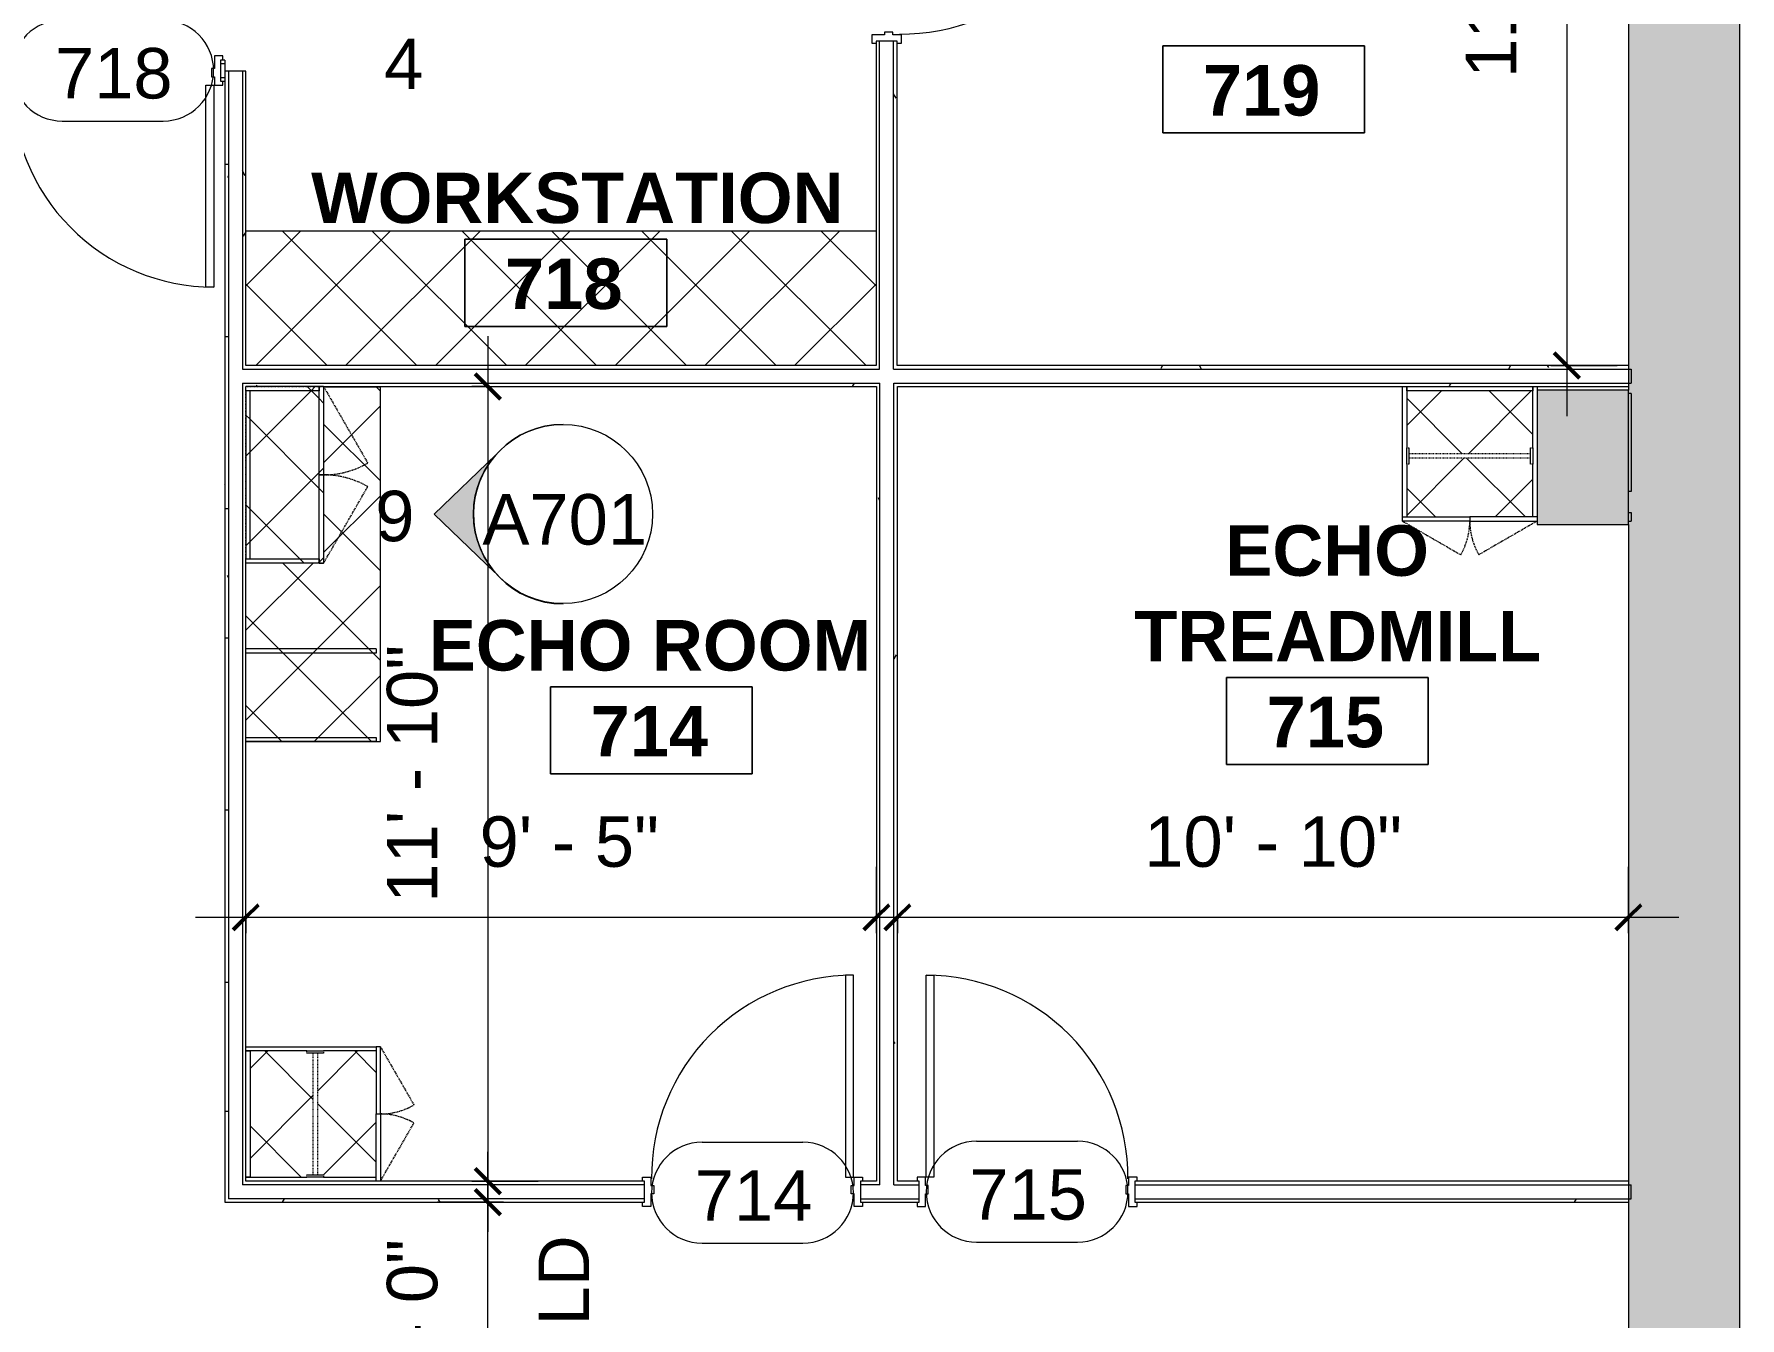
# Model space of a CAD drawing. Header units: inches. Extents: x 920 to 3228, y -557 to 2680.
# Drawn here: x 2597.5 to 2901.8, y 1445.4 to 1674.4 of the extents above; entities that cross this region are included whole.
import ezdxf

# ---------------------------------------------------------------- set-up
doc = ezdxf.new("R2010")
doc.units = ezdxf.units.IN
doc.header["$MEASUREMENT"] = 0
doc.linetypes.add('Dash', pattern=[0.25, 0.125, -0.125])
doc.linetypes.add('Hidden', pattern=[0.28125, 0.1875, -0.09375])
for name, color, linetype, lineweight in [('A-ANNO-DIMS', 211, 'Continuous', 9), ('A-ANNO-DIMS-96', 211, 'Continuous', 9), ('A-AREA-IDEN', 2, 'Continuous', 9), ('A-DETL-GENF', 92, 'Continuous', 9), ('A-DETL-THIN', 151, 'Continuous', 9), ('A-DOOR', 31, 'Continuous', 13), ('A-DOOR-IDEN', 31, 'Continuous', 9), ('A-WALL', 113, 'Continuous', 13), ('A-WALL-PATT', 111, 'Continuous', 13), ('G-ANNO-SYMB', 111, 'Continuous', 9), ('I-WALL', 2, 'Continuous', 13), ('Q-CASE', 31, 'Continuous', 13), ('Q-CASE-HDLN', 31, 'Dash', 9)]:
    doc.layers.add(name, color=color, linetype=linetype, lineweight=lineweight)
doc.styles.add('Arial', font='arial.ttf', dxfattribs={"height": 9})
doc.styles.add('Swis721 Lt BT', font='swissl.ttf', dxfattribs={"height": 9})
doc.styles.add('Swis721 Lt BT_B', font='', dxfattribs={"height": 9})
doc.styles.get('Swis721 Lt BT_B').set_extended_font_data('Swis721 Lt BT', bold=True)
doc.dimstyles.new('OTJ_-_3_32__Linear__0__Tolerance', dxfattribs={"dimscale": 12, "dimtxt": 9.497835, "dimasz": 0.375, "dimexe": 0.75, "dimexo": 0.5, "dimgap": 0.5, "dimtad": 1, "dimdec": 0, "dimzin": 3, "dimdsep": 46, "dimlunit": 4, "dimtxsty": 'Swis721 Lt BT', "dimblk1": 'OBLIQUE', "dimblk2": 'OBLIQUE', "dimsah": 1, "dimcen": 0.09, "dimdle": 0.75, "dimazin": 0, "dimtfac": 1, "dimtdec": 4, "dimtix": 1, "dimtmove": 0, "dimatfit": 3, "dimfxl": 1, "dimtvp": 1, "dimfrac": 2, "dimtolj": 1, "dimtzin": 0, "dimarcsym": 2})
doc.dimstyles.new('OTJ_-_3_32__Linear__1_2__Tolerance', dxfattribs={"dimscale": 12, "dimtxt": 9.497835, "dimasz": 0.375, "dimexe": 0.75, "dimexo": 0.5, "dimgap": 0.5, "dimtad": 1, "dimdec": 1, "dimrnd": 0.5, "dimzin": 3, "dimdsep": 46, "dimlunit": 4, "dimtxsty": 'Swis721 Lt BT', "dimblk1": 'OBLIQUE', "dimblk2": 'OBLIQUE', "dimsah": 1, "dimcen": 0.09, "dimdle": 0.75, "dimazin": 0, "dimtfac": 1, "dimtdec": 4, "dimtix": 1, "dimtmove": 0, "dimatfit": 3, "dimfxl": 1, "dimtvp": 1, "dimfrac": 2, "dimtolj": 1, "dimtzin": 0, "dimarcsym": 2})
pattern_1 = [(0, (664.756, 0), (30.72, 7.68), [1.267, -21.773, 1.267, -21.773, -122.88]), (0, (664.756, 0), (30.72, 7.68), [-46.08, 1.267, -44.813, 1.267, -21.773, -53.76]), (0, (664.756, 0), (30.72, 7.68), [-115.2, 1.267, -14.093, 1.267, -37.133]), (120, (676.276, 3.84), (-22.011075, 22.7643), [1.267, -21.773, 1.267, -21.773, -122.88]), (120, (676.276, 3.84), (-22.011075, 22.7643), [-46.08, 1.267, -44.813, 1.267, -21.773, -53.76]), (120, (676.276, 3.84), (-22.011075, 22.7643), [-115.2, 1.267, -14.093, 1.267, -37.133]), (240, (680.116, 19.2), (-8.708925, -30.4443), [1.267, -21.773, 1.267, -21.773, -122.88]), (240, (680.116, 19.2), (-8.708925, -30.4443), [-46.08, 1.267, -44.813, 1.267, -21.773, -53.76]), (240, (680.116, 19.2), (-8.708925, -30.4443), [-115.2, 1.267, -14.093, 1.267, -37.133])]
pattern_2 = [(315, (-1578.051, 1968.133), (8.012227, 8.012227), []), (45, (-1578.051, 1968.133), (-8.012227, 8.012227), [])]

# ---------------------------------------------------------------- blocks, each defined once
blk = doc.blocks.new('Door - Single - Solid Door-7669387-Level XX  CONSTRUCTION')
at = {"layer": 'A-DOOR'}
for p, q in [((-14.01, 38.71), (-12.63, 38.71)), ((-14.01, 2.71), (-14.01, 38.71)), ((-12.63, 38.71), (-12.63, 2.71)), ((-12.63, 2.71), (-14.01, 2.71))]:
    blk.add_line(p, q, dxfattribs=at)
at = {"layer": 'A-DOOR', "lineweight": 9}
for p, q in [((-15.63, 2.71), (-15.63, 1.96)), ((-14.13, 2.71), (-15.63, 2.71)), ((-14.13, 1.21), (-14.13, 2.71)), ((-13.63, 1.21), (-14.13, 1.21)), ((-13.63, -0.29), (-13.63, 1.21)), ((22.12, 1.21), (21.62, 1.21)), ((21.62, 1.21), (21.62, -0.29)), ((23.62, 2.71), (22.12, 2.71)), ((22.12, 2.71), (22.12, 1.21)), ((23.62, 1.96), (23.62, 2.71)), ((-15.63, -1.79), (-15.63, -2.54)), ((-15.63, -2.54), (-14.13, -2.54)), ((-14.13, -2.54), (-14.13, -0.29)), ((-14.13, -0.29), (-13.63, -0.29)), ((21.62, -0.29), (22.12, -0.29)), ((22.12, -0.29), (22.12, -2.54)), ((22.12, -2.54), (23.62, -2.54)), ((23.62, -2.54), (23.62, -1.79))]:
    blk.add_line(p, q, dxfattribs=at)
blk.add_arc((-14.01, 2.71), 36, 359.5, 90, dxfattribs=at)
blk = doc.blocks.new('Door - Single - Solid Door-7669230-Level XX  CONSTRUCTION')
at = {"layer": 'A-DOOR', "lineweight": 9}
for p, q in [((-15.63, 2.54), (-14.13, 2.54)), ((-15.63, 1.79), (-15.63, 2.54)), ((-14.13, 2.54), (-14.13, 0.29)), ((-14.13, 0.29), (-13.63, 0.29)), ((-13.63, 0.29), (-13.63, -1.21)), ((21.62, 0.29), (22.12, 0.29)), ((21.62, -1.21), (21.62, 0.29)), ((22.12, 2.54), (23.62, 2.54)), ((22.12, 0.29), (22.12, 2.54)), ((23.62, 2.54), (23.62, 1.79)), ((-15.63, -2.71), (-15.63, -1.96)), ((-14.13, -2.71), (-15.63, -2.71)), ((-14.13, -1.21), (-14.13, -2.71)), ((-13.63, -1.21), (-14.13, -1.21)), ((22.12, -1.21), (21.62, -1.21)), ((22.12, -2.71), (22.12, -1.21)), ((23.62, -2.71), (22.12, -2.71)), ((23.62, -1.96), (23.62, -2.71))]:
    blk.add_line(p, q, dxfattribs=at)
at = {"layer": 'A-DOOR'}
for p, q in [((-12.63, -2.71), (-14.01, -2.71)), ((-14.01, -2.71), (-14.01, -38.71)), ((-12.63, -38.71), (-12.63, -2.71)), ((-14.01, -38.71), (-12.63, -38.71))]:
    blk.add_line(p, q, dxfattribs=at)
at = {"layer": 'A-DOOR', "lineweight": 9}
blk.add_arc((-14.01, -2.71), 36, 270, 0.5, dxfattribs=at)
blk = doc.blocks.new('C-Counter Top1 - ADJ HEIGHT 2-7442552-Level XX  CONSTRUCTION')
at = {"layer": 'Q-CASE', "lineweight": 9}
h = blk.add_hatch(dxfattribs=at)
h.set_pattern_fill('FP_13', color=256, style=0, pattern_type=2)
h.set_pattern_definition([(315, (-1595.478, 1970.496), (8.012227, 8.012227), []), (45, (-1595.478, 1970.496), (-8.012227, 8.012227), [])])
h.paths.add_polyline_path([(-47.26, -13.09), (-47.26, -24), (15.97, -24), (15.97, -13.88), (-15.43, -13.88), (-15.43, 0), (-47.26, 0), (-47.26, -0.75)], flags=0)
for p, q in [((-47.26, 0), (-47.26, -24)), ((15.97, -24), (15.97, -13.88)), ((-47.26, -24), (15.97, -24))]:
    blk.add_line(p, q, dxfattribs=at)
blk = doc.blocks.new('Door - Single - Solid Door-7355446-Level XX  CONSTRUCTION')
at = {"layer": 'A-DOOR'}
for p, q in [((-14.01, 38.71), (-12.63, 38.71)), ((-14.01, 2.71), (-14.01, 38.71)), ((-12.63, 38.71), (-12.63, 2.71)), ((-12.63, 2.71), (-14.01, 2.71))]:
    blk.add_line(p, q, dxfattribs=at)
at = {"layer": 'A-DOOR', "lineweight": 9}
for p, q in [((-15.63, 2.71), (-15.63, 1.96)), ((-14.13, 2.71), (-15.63, 2.71)), ((-14.13, 1.21), (-14.13, 2.71)), ((-13.63, 1.21), (-14.13, 1.21)), ((-13.63, -0.29), (-13.63, 1.21)), ((22.12, 1.21), (21.62, 1.21)), ((21.62, 1.21), (21.62, -0.29)), ((23.62, 2.71), (22.12, 2.71)), ((22.12, 2.71), (22.12, 1.21)), ((23.62, 1.96), (23.62, 2.71)), ((-15.63, -1.79), (-15.63, -2.54)), ((-15.63, -2.54), (-14.13, -2.54)), ((-14.13, -2.54), (-14.13, -0.29)), ((-14.13, -0.29), (-13.63, -0.29)), ((21.62, -0.29), (22.12, -0.29)), ((22.12, -0.29), (22.12, -2.54)), ((22.12, -2.54), (23.62, -2.54)), ((23.62, -2.54), (23.62, -1.79))]:
    blk.add_line(p, q, dxfattribs=at)
blk.add_arc((-14.01, 2.71), 36, 359.5, 90, dxfattribs=at)
blk = doc.blocks.new('C-Counter Top1 - ADJ HEIGHT 2-7453810-Level XX  CONSTRUCTION')
at = {"layer": 'Q-CASE', "lineweight": 9}
h = blk.add_hatch(dxfattribs=at)
h.set_pattern_fill('FP_18', color=256, style=0, pattern_type=2)
h.set_pattern_definition([(225, (2035.753, 1615.292), (8.012227, -8.012227), []), (315, (2035.753, 1615.292), (8.012227, 8.012227), [])])
h.paths.add_polyline_path([(-11.72, 0), (-47.2, 0), (-47.2, -24), (65.26, -24), (65.26, 0)], flags=0)
blk.add_line((-47.2, -24), (65.26, -24), dxfattribs=at)
blk = doc.blocks.new('CW Cupbd Combined - Robe 80_h x 24_d - 2 Doors - 1 rail - 1 shoe shelf-V47-Level XX  CONSTRUCTION')
at = {"layer": 'Q-CASE', "lineweight": 9}
h = blk.add_hatch(dxfattribs=at)
h.set_pattern_fill('FP_31', color=256, style=0, pattern_type=2)
h.set_pattern_definition([(135, (1495.788, -1968.133), (-8.012227, -8.012227), []), (225, (1495.788, -1968.133), (8.012227, -8.012227), [])])
h.paths.add_polyline_path([(25.25, 3.11), (25.25, 13.26), (24.85, 13.26), (24.85, 14.34), (3.14, 14.34), (3.14, 13.26), (2.75, 13.26), (2.75, 3.11)], flags=0)
h.paths.add_polyline_path([(25.25, 25.61), (2.75, 25.61), (2.75, 16.21), (3.14, 16.21), (3.14, 15.13), (24.85, 15.13), (24.85, 16.21), (25.25, 16.21), (25.25, 18.82)], flags=0)
at = {"layer": 'Q-CASE', "linetype": 'Hidden', "lineweight": 9}
for p, q in [((2, 26.36), (12.39, 32.36)), ((26, 26.36), (15.6, 32.36))]:
    blk.add_line(p, q, dxfattribs=at)
at = {"layer": 'Q-CASE', "lineweight": 20}
for p, q in [((14, 26.36), (2, 26.36)), ((2, 26.36), (2, 25.61)), ((2, 25.61), (14, 25.61)), ((2, 2.36), (2, 25.61)), ((2.75, 25.61), (2.75, 16.21)), ((14, 25.61), (14, 26.36)), ((14, 25.61), (14, 26.36)), ((14, 26.36), (26, 26.36)), ((26, 25.61), (14, 25.61)), ((25.25, 16.21), (25.25, 25.61)), ((26, 26.36), (26, 25.61)), ((26, 25.61), (26, 2.36)), ((2.75, 13.26), (2.75, 2.36)), ((25.25, 2.36), (25.25, 13.26)), ((2.75, 3.11), (25.25, 3.11)), ((2.75, 2.36), (2.75, 3.11)), ((25.25, 3.11), (25.25, 2.36)), ((2.75, 2.36), (2, 2.36)), ((25.25, 2.36), (2.75, 2.36)), ((26, 2.36), (25.25, 2.36))]:
    blk.add_line(p, q, dxfattribs=at)
at = {"layer": 'Q-CASE', "lineweight": 9}
for p, q in [((2.75, 13.26), (2.75, 16.21)), ((3.14, 16.21), (3.14, 13.26)), ((24.85, 13.26), (24.85, 16.21)), ((25.25, 16.21), (25.25, 13.26))]:
    blk.add_line(p, q, dxfattribs=at)
at = {"layer": 'Q-CASE', "linetype": 'Hidden', "lineweight": 9}
for centre, start, end in [((2, 26.36), 359.5, 30), ((26, 26.36), 150, 180.5)]:
    blk.add_arc(centre, 12, start, end, dxfattribs=at)
at = {"layer": 'Q-CASE-HDLN'}
for p, q in [((2.75, 16.21), (3.14, 16.21)), ((3.14, 16.21), (3.14, 13.26)), ((24.85, 13.26), (24.85, 16.21)), ((24.85, 16.21), (25.25, 16.21)), ((3.14, 13.26), (2.75, 13.26)), ((3.14, 15.13), (24.85, 15.13)), ((3.14, 14.34), (24.85, 14.34)), ((25.25, 13.26), (24.85, 13.26))]:
    blk.add_line(p, q, dxfattribs=at)
blk = doc.blocks.new('CW Cupbd Combined - Robe 80_h x 24_d - 2 Doors - 1 rail - 1 shoe shelf-V51-Level XX  CONSTRUCTION')
at = {"layer": 'Q-CASE', "lineweight": 9}
h = blk.add_hatch(dxfattribs=at)
h.set_pattern_fill('FP_32', color=256, style=0, pattern_type=2)
h.set_pattern_definition([(225, (2202.886, 1613.904), (8.012227, -8.012227), []), (315, (2202.886, 1613.904), (8.012227, 8.012227), [])])
h.paths.add_polyline_path([(10.17, 25.61), (2.75, 25.61), (2.75, 16.21), (3.14, 16.21), (3.14, 15.13), (24.85, 15.13), (24.85, 16.21), (25.25, 16.21), (25.25, 25.61), (14, 25.61)], flags=0)
h.paths.add_polyline_path([(24.85, 14.34), (3.14, 14.34), (3.14, 13.26), (2.75, 13.26), (2.75, 3.11), (25.25, 3.11), (25.25, 13.26), (24.85, 13.26), (24.85, 14)], flags=0)
at = {"layer": 'Q-CASE', "linetype": 'Hidden', "lineweight": 9}
for p, q in [((2, 26.36), (12.39, 32.36)), ((26, 26.36), (15.6, 32.36))]:
    blk.add_line(p, q, dxfattribs=at)
at = {"layer": 'Q-CASE', "lineweight": 20}
for p, q in [((14, 26.36), (2, 26.36)), ((2, 25.61), (14, 25.61)), ((2.75, 25.61), (2.75, 16.21)), ((14, 25.61), (14, 26.36)), ((14, 25.61), (14, 26.36)), ((14, 26.36), (26, 26.36)), ((26, 25.61), (14, 25.61)), ((25.25, 16.21), (25.25, 25.61)), ((26, 26.36), (26, 25.61)), ((26, 25.61), (26, 2.36)), ((2.75, 13.26), (2.75, 2.36)), ((25.25, 2.36), (25.25, 13.26)), ((2.75, 3.11), (25.25, 3.11)), ((2.75, 2.36), (2.75, 3.11)), ((25.25, 3.11), (25.25, 2.36)), ((2, 2.36), (2, 2.99)), ((2.75, 2.36), (2, 2.36)), ((25.25, 2.36), (2.75, 2.36)), ((26, 2.36), (25.25, 2.36))]:
    blk.add_line(p, q, dxfattribs=at)
at = {"layer": 'Q-CASE', "lineweight": 9}
for p, q in [((2.75, 13.26), (2.75, 16.21)), ((3.14, 16.21), (3.14, 13.26)), ((24.85, 13.26), (24.85, 16.21)), ((25.25, 16.21), (25.25, 13.26))]:
    blk.add_line(p, q, dxfattribs=at)
at = {"layer": 'Q-CASE', "linetype": 'Hidden', "lineweight": 9}
for centre, start, end in [((2, 26.36), 359.5, 30), ((26, 26.36), 150, 180.5)]:
    blk.add_arc(centre, 12, start, end, dxfattribs=at)
at = {"layer": 'Q-CASE-HDLN'}
for p, q in [((2.75, 16.21), (3.14, 16.21)), ((3.14, 16.21), (3.14, 13.26)), ((24.85, 13.26), (24.85, 16.21)), ((24.85, 16.21), (25.25, 16.21)), ((3.14, 13.26), (2.75, 13.26)), ((3.14, 15.13), (24.85, 15.13)), ((3.14, 14.34), (24.85, 14.34)), ((25.25, 13.26), (24.85, 13.26))]:
    blk.add_line(p, q, dxfattribs=at)
blk = doc.blocks.new('CW Drawers - UB 34_5_h x 24_d - 4 Drawers Top Specified-V94-Level XX  CONSTRUCTION')
at = {"layer": 'Q-CASE', "lineweight": 9}
for p, q in [((2.78, -25.61), (2.78, -2.36)), ((3.53, -2.36), (3.53, -25.61)), ((18.57, -25.61), (18.57, -2.36)), ((19.32, -25.61), (19.32, -2.36)), ((3.53, -25.61), (2.78, -25.61)), ((19.32, -25.61), (18.57, -25.61))]:
    blk.add_line(p, q, dxfattribs=at)
blk = doc.blocks.new('CW Cupbd Ohead1 - 37_h x 13 7_8_d - 2 Doors - 1 Shelf-V95-Level XX  CONSTRUCTION')
at = {"layer": 'Q-CASE', "lineweight": 9}
h = blk.add_hatch(dxfattribs=at)
h.set_pattern_fill('FP_52', color=256, style=0, pattern_type=2)
h.set_pattern_definition(pattern_2)
h.paths.add_polyline_path([(2, -2.36), (2, -15.45), (2.75, -15.45), (2.75, -2.36)], flags=0)
h = blk.add_hatch(dxfattribs=at)
h.set_pattern_fill('FP_52', color=256, style=0, pattern_type=2)
h.set_pattern_definition(pattern_2)
h.paths.add_polyline_path([(2.75, -2.36), (2.75, -3.11), (32.74, -3.11), (32.74, -2.36), (7.75, -2.36)], flags=0)
h = blk.add_hatch(dxfattribs=at)
h.set_pattern_fill('FP_52', color=256, style=0, pattern_type=2)
h.set_pattern_definition(pattern_2)
h.paths.add_polyline_path([(32.74, -3.11), (32.74, -15.45), (33.49, -15.45), (33.49, -2.36), (32.74, -2.36)], flags=0)
h = blk.add_hatch(dxfattribs=at)
h.set_pattern_fill('FP_52', color=256, style=0, pattern_type=2)
h.set_pattern_definition(pattern_2)
h.paths.add_polyline_path([(2.75, -3.11), (2.75, -15.45), (32.74, -15.45), (32.74, -3.11), (7.75, -3.11)], flags=0)
h = blk.add_hatch(dxfattribs=at)
h.set_pattern_fill('FP_52', color=256, style=0, pattern_type=2)
h.set_pattern_definition(pattern_2)
h.paths.add_polyline_path([(2, -16.24), (17.74, -16.24), (17.74, -15.45), (2, -15.45)], flags=0)
h = blk.add_hatch(dxfattribs=at)
h.set_pattern_fill('FP_52', color=256, style=0, pattern_type=2)
h.set_pattern_definition(pattern_2)
h.paths.add_polyline_path([(17.74, -15.45), (17.74, -16.24), (33.49, -16.24), (33.49, -15.45), (33.4, -15.45)], flags=0)
for p, q in [((2, -2.36), (2.75, -2.36)), ((2, -15.45), (2, -2.36)), ((2.75, -2.36), (2.75, -15.45)), ((32.74, -2.36), (2.75, -2.36)), ((32.74, -2.36), (33.49, -2.36)), ((32.74, -15.45), (32.74, -2.36)), ((33.49, -15.45), (33.49, -2.36)), ((2.75, -3.11), (32.74, -3.11)), ((2, -15.45), (17.74, -15.45)), ((2, -15.45), (2, -16.24)), ((2.75, -15.45), (2, -15.45)), ((17.74, -16.24), (2, -16.24)), ((17.74, -16.24), (17.74, -15.45)), ((17.74, -15.45), (33.49, -15.45)), ((17.74, -15.45), (17.74, -16.24)), ((33.49, -16.24), (17.74, -16.24)), ((33.49, -15.45), (32.74, -15.45)), ((33.49, -16.24), (33.49, -15.45))]:
    blk.add_line(p, q, dxfattribs=at)
at = {"layer": 'Q-CASE', "linetype": 'Hidden', "lineweight": 9}
for p, q in [((2, -16.24), (15.63, -24.11)), ((33.49, -16.24), (19.85, -24.11))]:
    blk.add_line(p, q, dxfattribs=at)
for centre, start, end in [((2, -16.24), 330, 0.5), ((33.49, -16.24), 179.5, 210)]:
    blk.add_arc(centre, 15.75, start, end, dxfattribs=at)
at = {"layer": 'Q-CASE-HDLN'}
for p, q in [((2, -16.24), (2, -2.36)), ((2, -2.36), (33.49, -2.36)), ((33.49, -2.36), (33.49, -16.24)), ((33.49, -16.24), (2, -16.24))]:
    blk.add_line(p, q, dxfattribs=at)
blk = doc.blocks.new('Room Tag - Room Name and Number-3379422-Level XX  CONSTRUCTION')
at = {"layer": 'A-AREA-IDEN'}
for p, q in [((-0.1881, -0.1636), (-0.1881, -0.0018)), ((-0.1881, -0.0018), (0.1869, -0.0018)), ((0.1869, -0.0018), (-0.1881, -0.0018)), ((-0.1881, -0.0018), (-0.1881, -0.1636)), ((0.1869, -0.0018), (0.1869, -0.1636)), ((0.1869, -0.1636), (0.1869, -0.0018)), ((0.1869, -0.1636), (-0.1881, -0.1636)), ((-0.1881, -0.1636), (0.1869, -0.1636))]:
    blk.add_line(p, q, dxfattribs=at)
blk = doc.blocks.new('Door Tag - Door Tag-41184-Level XX  CONSTRUCTION')
at = {"layer": 'A-DOOR-IDEN'}
for p, q in [((-0.09375, 0.09375), (0.09375, 0.09375)), ((-0.09375, -0.09375), (0.09375, -0.09375))]:
    blk.add_line(p, q, dxfattribs=at)
for centre, start, end in [((-0.09375, 0), 90, 270), ((0.09375, 0), 270, 90)]:
    blk.add_arc(centre, 0.09375, start, end, dxfattribs=at)
blk = doc.blocks.new('DIMBLOCK17-Level XX  CONSTRUCTION')
at = {"layer": 'A-ANNO-DIMS-96'}
for p, q in [((2635.25, 1514.05), (2635.25, 1525.87)), ((2747.77, 1514.05), (2747.77, 1525.87)), ((2626.25, 1516.87), (2756.77, 1516.87)), ((2635.25, 1516.87), (2635.25, 1514.05)), ((2747.77, 1516.87), (2747.77, 1514.05))]:
    blk.add_line(p, q, dxfattribs=at)
at = {"layer": 'A-ANNO-DIMS-96', "lineweight": 50}
for p, q in [((2635.25, 1516.87), (2637.5, 1519.12)), ((2747.77, 1516.87), (2750.02, 1519.12)), ((2635.25, 1516.87), (2633, 1514.62)), ((2747.77, 1516.87), (2745.52, 1514.62))]:
    blk.add_line(p, q, dxfattribs=at)
at = {"layer": 'A-ANNO-DIMS-96', "color": 0, "insert": (2676.96, 1534.88), "char_height": 9, "width": 34.9159, "attachment_point": 1, "line_spacing_factor": 1.005062, "style": 'Swis721 Lt BT'}
blk.add_mtext('9\' - 5"', dxfattribs=at)
blk = doc.blocks.new('_Oblique')
at = {"color": 0, "linetype": 'ByBlock', "lineweight": -2}
blk.add_line((-0.5, -0.5), (0.5, 0.5), dxfattribs=at)
blk = doc.blocks.new('DIMBLOCK18-Level XX  CONSTRUCTION')
at = {"layer": 'A-ANNO-DIMS-96'}
for p, q in [((2751.52, 1514.05), (2751.52, 1525.87)), ((2881.96, 1514.05), (2881.96, 1525.87)), ((2742.52, 1516.87), (2890.96, 1516.87)), ((2751.52, 1516.87), (2751.52, 1514.05)), ((2881.96, 1516.87), (2881.96, 1514.05))]:
    blk.add_line(p, q, dxfattribs=at)
at = {"layer": 'A-ANNO-DIMS-96', "lineweight": 50}
for p, q in [((2751.52, 1516.87), (2753.77, 1519.12)), ((2881.96, 1516.87), (2884.21, 1519.12)), ((2751.52, 1516.87), (2749.27, 1514.62)), ((2881.96, 1516.87), (2879.71, 1514.62))]:
    blk.add_line(p, q, dxfattribs=at)
at = {"layer": 'A-ANNO-DIMS-96', "color": 0, "insert": (2795.56, 1534.88), "char_height": 9, "width": 50.836, "attachment_point": 1, "line_spacing_factor": 1.005062, "style": 'Swis721 Lt BT'}
blk.add_mtext('10\' - 10"', dxfattribs=at)
blk = doc.blocks.new('DIMBLOCK19-Level XX  CONSTRUCTION')
at = {"layer": 'A-ANNO-DIMS-96'}
for p, q in [((2678.42, 1409), (2678.42, 1475.04)), ((2681.24, 1466.04), (2669.42, 1466.04)), ((2678.42, 1466.04), (2681.24, 1466.04)), ((2681.24, 1418), (2669.42, 1418)), ((2678.42, 1418), (2681.24, 1418))]:
    blk.add_line(p, q, dxfattribs=at)
at = {"layer": 'A-ANNO-DIMS-96', "lineweight": 50}
for p, q in [((2678.42, 1466.04), (2676.17, 1468.29)), ((2678.42, 1466.04), (2680.67, 1463.79)), ((2678.42, 1418), (2676.17, 1420.25)), ((2678.42, 1418), (2680.67, 1415.75))]:
    blk.add_line(p, q, dxfattribs=at)
at = {"layer": 'A-ANNO-DIMS-96', "color": 0, "char_height": 9, "attachment_point": 1, "rotation": 90, "line_spacing_factor": 1.005062, "style": 'Swis721 Lt BT'}
for s, insert, width in [('4\' - 0"', (2660.41, 1427.47), 34.9159), ('HOLD', (2687.48, 1425.21), 40.3432)]:
    blk.add_mtext(s, dxfattribs=dict(at, insert=insert, width=width))
blk = doc.blocks.new('DIMBLOCK20-Level XX  CONSTRUCTION')
at = {"layer": 'A-ANNO-DIMS-96'}
for p, q in [((2678.42, 1620.54), (2678.42, 1460.79)), ((2675.6, 1611.54), (2687.42, 1611.54)), ((2678.42, 1611.54), (2675.6, 1611.54)), ((2675.6, 1469.79), (2687.42, 1469.79)), ((2678.42, 1469.79), (2675.6, 1469.79))]:
    blk.add_line(p, q, dxfattribs=at)
at = {"layer": 'A-ANNO-DIMS-96', "lineweight": 50}
for p, q in [((2678.42, 1611.54), (2676.17, 1613.79)), ((2678.42, 1611.54), (2680.67, 1609.29)), ((2678.42, 1469.79), (2676.17, 1472.04)), ((2678.42, 1469.79), (2680.67, 1467.54))]:
    blk.add_line(p, q, dxfattribs=at)
at = {"layer": 'A-ANNO-DIMS-96', "color": 0, "insert": (2660.41, 1519.49), "char_height": 9, "width": 50.836, "attachment_point": 1, "rotation": 90, "line_spacing_factor": 1.005062, "style": 'Swis721 Lt BT'}
blk.add_mtext('11\' - 10"', dxfattribs=at)
blk = doc.blocks.new('DIMBLOCK24-Level XX  CONSTRUCTION')
at = {"layer": 'A-ANNO-DIMS-96'}
for p, q in [((2870.94, 1762.67), (2870.94, 1606.29)), ((2868.12, 1753.67), (2879.94, 1753.67)), ((2870.94, 1753.67), (2868.12, 1753.67)), ((2868.12, 1615.29), (2879.94, 1615.29)), ((2870.94, 1615.29), (2868.12, 1615.29))]:
    blk.add_line(p, q, dxfattribs=at)
at = {"layer": 'A-ANNO-DIMS-96', "lineweight": 50}
for p, q in [((2870.94, 1753.67), (2868.69, 1755.92)), ((2870.94, 1753.67), (2873.19, 1751.42)), ((2870.94, 1615.29), (2868.69, 1617.54)), ((2870.94, 1615.29), (2873.19, 1613.04))]:
    blk.add_line(p, q, dxfattribs=at)
at = {"layer": 'A-ANNO-DIMS-96', "color": 0, "insert": (2852.92, 1666.61), "char_height": 9, "width": 42.8759, "attachment_point": 1, "rotation": 90, "line_spacing_factor": 1.005062, "style": 'Swis721 Lt BT'}
blk.add_mtext('11\' - 6"', dxfattribs=at)
blk = doc.blocks.new('Elevation - Filled Arrow 2-347888-Level XX  CONSTRUCTION')
at = {"layer": 'G-ANNO-SYMB'}
blk.add_circle((0, 0), 0.1664, dxfattribs=at)
blk = doc.blocks.new('Elevation - Filled Arrow-151867-Level XX  CONSTRUCTION')
at = {"layer": 'G-ANNO-SYMB'}
h = blk.add_hatch(color=256, dxfattribs=at)
edge = h.paths.add_edge_path(flags=0)
edge.add_line((0, 0.2393), (0.1103, 0.1247))
edge.add_arc((-0.0002, -0.0002), 0.1667, 48.498, 130.5571)
edge.add_line((-0.1085, 0.1265), (0, 0.2393))
for p, q in [((0, 0.2393), (-0.1085, 0.1265)), ((-0.1084, 0.1266), (0, 0.2393)), ((0, 0.2393), (-0.1084, 0.1266)), ((0, 0.2393), (0.11, 0.1249)), ((0.1103, 0.1247), (0, 0.2393))]:
    blk.add_line(p, q, dxfattribs=at)
blk.add_arc((-0.0002, -0.0002), 0.1667, 48.498, 130.5571, dxfattribs=at)
blk.add_ellipse((-0.0002, -0.0001), major_axis=(-0.1667, 0), ratio=0.999376, start_param=3.141593, end_param=6.283185, dxfattribs=at)

msp = doc.modelspace()

# ---------------------------------------------------------------- hatches: boundary and pattern name
at = {"layer": 'A-DETL-GENF'}
msp.add_hatch(color=7, dxfattribs=at).paths.add_polyline_path([(2865.65, 1586.92), (2881.96, 1586.92), (2881.96, 1610.92), (2865.65, 1610.92), (2865.65, 1587.54)], flags=0)
at = {"layer": 'A-WALL-PATT', "lineweight": 9}
msp.add_hatch(color=7, dxfattribs=at).paths.add_polyline_path([(2901.83, 1082.48), (2901.83, 2095.92), (2881.96, 2095.92), (2881.96, 1082.48)], flags=0)
h = msp.add_hatch(dxfattribs=at)
h.set_pattern_fill('FP_11', color=256, style=0, pattern_type=2)
h.set_pattern_definition(pattern_1)
h.paths.add_polyline_path([(2751.46, 1615.29), (2751.46, 1673.17), (2750.83, 1673.17), (2750.83, 1615.29), (2750.9, 1615.29)], flags=0)
h.paths.add_polyline_path([(2750.83, 1711.67), (2751.46, 1711.67), (2751.46, 1753.67), (2750.83, 1753.66), (2750.83, 1731.29)], flags=0)
h = msp.add_hatch(dxfattribs=at)
h.set_pattern_fill('FP_11', color=256, style=0, pattern_type=2)
h.set_pattern_definition(pattern_1)
h.paths.add_polyline_path([(2630.75, 1666.04), (2631.5, 1666.04), (2631.5, 1666.67), (2630.75, 1666.67)], flags=0)
h.paths.add_polyline_path([(2592.25, 1666.04), (2592.25, 1666.67), (2520.88, 1666.67), (2520.88, 1666.04), (2521.65, 1666.04)], flags=0)
h = msp.add_hatch(dxfattribs=at)
h.set_pattern_fill('FP_11', color=256, style=0, pattern_type=2)
h.set_pattern_definition(pattern_1)
h.paths.add_polyline_path([(2631.5, 1466.67), (2632.13, 1466.67), (2632.13, 1667.79), (2631.5, 1667.79), (2631.5, 1466.67)], flags=0)
h = msp.add_hatch(dxfattribs=at)
h.set_pattern_fill('FP_11', color=256, style=0, pattern_type=2)
h.set_pattern_definition(pattern_1)
h.paths.add_polyline_path([(2634.63, 1469.79), (2635.25, 1469.79), (2635.25, 1612.17), (2634.63, 1612.15), (2634.63, 1498.51)], flags=0)
h.paths.add_polyline_path([(2634.63, 1614.67), (2635.25, 1614.67), (2635.25, 1667.79), (2634.63, 1667.79), (2634.63, 1615.29)], flags=0)
h = msp.add_hatch(dxfattribs=at)
h.set_pattern_fill('FP_11', color=256, style=0, pattern_type=2)
h.set_pattern_definition(pattern_1)
h.paths.add_polyline_path([(2747.77, 1614.67), (2748.33, 1614.67), (2748.33, 1615.29), (2635.25, 1615.29), (2635.25, 1614.67), (2712.23, 1614.67)], flags=0)
h.paths.add_polyline_path([(2881.96, 1614.67), (2881.96, 1615.29), (2750.83, 1615.29), (2750.83, 1614.67), (2881.93, 1614.67)], flags=0)
h = msp.add_hatch(dxfattribs=at)
h.set_pattern_fill('FP_11', color=256, style=0, pattern_type=2)
h.set_pattern_definition(pattern_1)
h.paths.add_polyline_path([(2881.68, 1611.54), (2881.96, 1611.54), (2881.96, 1612.17), (2750.9, 1612.17), (2750.91, 1611.54), (2866.27, 1611.54)], flags=0)
h.paths.add_polyline_path([(2748.33, 1611.54), (2748.4, 1611.54), (2748.4, 1612.17), (2635.25, 1612.17), (2635.25, 1611.54), (2747.77, 1611.54)], flags=0)
h = msp.add_hatch(dxfattribs=at)
h.set_pattern_fill('FP_11', color=256, style=0, pattern_type=2)
h.set_pattern_definition(pattern_1)
h.paths.add_polyline_path([(2747.77, 1466.04), (2748.4, 1466.04), (2748.4, 1466.67), (2747.77, 1466.67)], flags=0)
h.paths.add_polyline_path([(2748.4, 1469.17), (2748.4, 1611.54), (2747.77, 1611.54), (2747.77, 1469.17)], flags=0)
h = msp.add_hatch(dxfattribs=at)
h.set_pattern_fill('FP_11', color=256, style=0, pattern_type=2)
h.set_pattern_definition(pattern_1)
h.paths.add_polyline_path([(2750.9, 1469.17), (2751.52, 1469.17), (2751.52, 1611.54), (2750.9, 1611.54), (2750.9, 1469.42)], flags=0)
h = msp.add_hatch(dxfattribs=at)
h.set_pattern_fill('FP_11', color=256, style=0, pattern_type=2)
h.set_pattern_definition(pattern_1)
h.paths.add_polyline_path([(2635.25, 1466.04), (2706.4, 1466.04), (2706.4, 1466.67), (2631.5, 1466.67), (2631.5, 1466.04), (2634.63, 1466.04)], flags=0)
h.paths.add_polyline_path([(2747.77, 1466.04), (2747.77, 1466.67), (2744.9, 1466.67), (2744.9, 1466.04)], flags=0)
h = msp.add_hatch(dxfattribs=at)
h.set_pattern_fill('FP_11', color=256, style=0, pattern_type=2)
h.set_pattern_definition(pattern_1)
h.paths.add_polyline_path([(2809.06, 1466.04), (2881.96, 1466.04), (2881.96, 1466.67), (2793.9, 1466.67), (2793.9, 1466.04)], flags=0)
h.paths.add_polyline_path([(2750.9, 1466.04), (2755.4, 1466.04), (2755.4, 1466.67), (2748.4, 1466.67), (2748.4, 1466.04)], flags=0)

# ---------------------------------------------------------------- linework, layer by layer
at = {"layer": 'A-DETL-THIN'}
for p, q in [((2881.96, 1610.92), (2865.65, 1610.92)), ((2865.65, 1610.92), (2865.65, 1586.92)), ((2881.96, 1586.92), (2881.96, 1610.92)), ((2865.65, 1586.92), (2881.96, 1586.92))]:
    msp.add_line(p, q, dxfattribs=at)
at = {"layer": 'A-WALL', "color": 8, "lineweight": 20}
for p, q in [((2901.83, 1103), (2901.83, 2095.92)), ((2881.96, 1753.67), (2881.96, 1615.29)), ((2881.96, 1614.67), (2881.96, 1612.17)), ((2881.96, 1611.54), (2881.96, 1610.92)), ((2881.96, 1586.92), (2881.96, 1469.79)), ((2881.96, 1469.17), (2881.96, 1466.67)), ((2881.96, 1466.04), (2881.96, 1442))]:
    msp.add_line(p, q, dxfattribs=at)
at = {"layer": 'A-WALL'}
for p, q in [((2748.33, 1614.67), (2748.33, 1673.17)), ((2750.83, 1614.67), (2750.83, 1673.17)), ((2630.75, 1669.17), (2631.5, 1669.17)), ((2630.75, 1666.67), (2631.5, 1666.67)), ((2632.13, 1667.79), (2632.13, 1466.67)), ((2634.63, 1667.79), (2634.63, 1614.67)), ((2634.63, 1614.67), (2748.33, 1614.67)), ((2750.83, 1614.67), (2882.46, 1614.67)), ((2634.63, 1612.17), (2748.4, 1612.17)), ((2634.63, 1612.17), (2634.63, 1469.17)), ((2748.4, 1469.17), (2748.4, 1612.17)), ((2750.9, 1469.17), (2750.9, 1612.17)), ((2750.9, 1612.17), (2882.46, 1612.17)), ((2706.4, 1469.17), (2634.63, 1469.17)), ((2748.4, 1469.17), (2744.9, 1469.17)), ((2750.9, 1469.17), (2755.4, 1469.17)), ((2793.9, 1469.17), (2882.46, 1469.17)), ((2706.4, 1466.67), (2632.13, 1466.67)), ((2744.9, 1466.67), (2755.4, 1466.67)), ((2793.9, 1466.67), (2882.46, 1466.67))]:
    msp.add_line(p, q, dxfattribs=at)
at = {"layer": 'A-WALL', "color": 55}
for p, q in [((2881.96, 1615.29), (2881.96, 1614.67)), ((2881.96, 1612.17), (2881.96, 1611.54)), ((2882.46, 1610.29), (2881.96, 1610.29)), ((2882.46, 1610.29), (2882.46, 1592.85)), ((2882.46, 1592.85), (2881.96, 1592.85)), ((2881.96, 1589.1), (2882.46, 1589.1)), ((2882.46, 1589.1), (2882.46, 1587.54)), ((2881.96, 1587.54), (2882.46, 1587.54)), ((2881.96, 1469.79), (2881.96, 1469.17)), ((2881.96, 1466.67), (2881.96, 1466.04))]:
    msp.add_line(p, q, dxfattribs=at)
at = {"layer": 'I-WALL'}
for p, q in [((2747.71, 1673.17), (2747.71, 1615.29)), ((2751.46, 1673.17), (2747.71, 1673.17)), ((2751.46, 1615.29), (2751.46, 1673.17)), ((2631.5, 1669.79), (2630.75, 1669.79)), ((2630.75, 1669.79), (2630.75, 1666.04)), ((2631.5, 1669.79), (2631.5, 1466.04)), ((2630.75, 1666.04), (2631.5, 1666.04)), ((2635.25, 1667.79), (2631.5, 1667.79)), ((2635.25, 1615.29), (2635.25, 1667.79)), ((2747.71, 1615.29), (2635.25, 1615.29)), ((2881.96, 1615.29), (2751.46, 1615.29)), ((2649.13, 1611.54), (2747.77, 1611.54)), ((2747.77, 1611.54), (2747.77, 1469.79)), ((2751.52, 1469.79), (2751.52, 1611.54)), ((2751.52, 1611.54), (2881.96, 1611.54)), ((2635.25, 1469.79), (2635.25, 1580.05)), ((2658.5, 1469.79), (2635.25, 1469.79)), ((2706.4, 1469.79), (2659.25, 1469.79)), ((2706.4, 1466.04), (2706.4, 1469.79)), ((2747.77, 1469.79), (2744.9, 1469.79)), ((2744.9, 1469.79), (2744.9, 1466.04)), ((2755.4, 1469.79), (2751.52, 1469.79)), ((2755.4, 1466.04), (2755.4, 1469.79)), ((2881.96, 1469.79), (2793.9, 1469.79)), ((2793.9, 1469.79), (2793.9, 1466.04)), ((2631.5, 1466.04), (2706.4, 1466.04)), ((2744.9, 1466.04), (2755.4, 1466.04)), ((2793.9, 1466.04), (2881.96, 1466.04))]:
    msp.add_line(p, q, dxfattribs=at)
at = {"layer": 'I-WALL', "lineweight": 9}
for p, q in [((2882.46, 1614.67), (2882.46, 1612.17)), ((2882.46, 1466.67), (2882.46, 1469.17))]:
    msp.add_line(p, q, dxfattribs=at)

# ---------------------------------------------------------------- block references
at = {"layer": 'A-AREA-IDEN', "xscale": 95.99999999999994, "yscale": 95.99999999999994, "zscale": 95.99999999999994}
for p in [(2816.91, 1672.49), (2692.4, 1637.99), (2828.27, 1559.81), (2707.66, 1558.17)]:
    msp.add_blockref('Room Tag - Room Name and Number-3379422-Level XX  CONSTRUCTION', p, dxfattribs=at)
at = {"layer": 'A-DOOR'}
for name, p, rotation in [('Door - Single - Solid Door-7355446-Level XX  CONSTRUCTION', (2749.5, 1696.41), 270), ('Door - Single - Solid Door-7669387-Level XX  CONSTRUCTION', (2615.5, 1668.01), 180), ('Door - Single - Solid Door-7669230-Level XX  CONSTRUCTION', (2729.64, 1467.83), 180)]:
    msp.add_blockref(name, p, dxfattribs=dict(at, rotation=rotation))
msp.add_blockref('Door - Single - Solid Door-7669387-Level XX  CONSTRUCTION', (2770.65, 1467.83), dxfattribs=at)
at = {"layer": 'A-DOOR-IDEN', "xscale": 95.99999999999994, "yscale": 95.99999999999994, "zscale": 95.99999999999994}
for p in [(2611.5, 1667.92), (2725.65, 1467.74), (2774.65, 1467.92)]:
    msp.add_blockref('Door Tag - Door Tag-41184-Level XX  CONSTRUCTION', p, dxfattribs=at)
at = {"layer": 'G-ANNO-SYMB', "xscale": 95.99999999999994, "yscale": 95.99999999999994, "zscale": 95.99999999999994, "rotation": 90}
msp.add_blockref('Elevation - Filled Arrow-151867-Level XX  CONSTRUCTION', (2691.84, 1588.81), dxfattribs=at)
at = {"layer": 'G-ANNO-SYMB', "xscale": 95.99999999999994, "yscale": 95.99999999999994, "zscale": 95.99999999999994}
msp.add_blockref('Elevation - Filled Arrow 2-347888-Level XX  CONSTRUCTION', (2691.84, 1588.81), dxfattribs=at)
at = {"layer": 'Q-CASE', "lineweight": 9}
for name, p, rotation in [('C-Counter Top1 - ADJ HEIGHT 2-7453810-Level XX  CONSTRUCTION', (2700.51, 1615.29), 180), ('CW Cupbd Combined - Robe 80_h x 24_d - 2 Doors - 1 rail - 1 shoe shelf-V51-Level XX  CONSTRUCTION', (2867.64, 1613.9), 180), ('CW Cupbd Ohead1 - 37_h x 13 7_8_d - 2 Doors - 1 Shelf-V95-Level XX  CONSTRUCTION', (2632.89, 1578.05), 89.99999999999966), ('C-Counter Top1 - ADJ HEIGHT 2-7442552-Level XX  CONSTRUCTION', (2635.25, 1595.48), 90.00000000000011), ('CW Drawers - UB 34_5_h x 24_d - 4 Drawers Top Specified-V94-Level XX  CONSTRUCTION', (2632.89, 1545.43), 90.0000000000002), ('CW Cupbd Combined - Robe 80_h x 24_d - 2 Doors - 1 rail - 1 shoe shelf-V47-Level XX  CONSTRUCTION', (2632.89, 1495.79), 269.9999999999994)]:
    msp.add_blockref(name, p, dxfattribs=dict(at, rotation=rotation))

# ---------------------------------------------------------------- texts
at = {"layer": 'A-AREA-IDEN', "char_height": 9, "attachment_point": 1, "style": 'Swis721 Lt BT_B'}
for s, insert, width in [('719', (2806.01, 1668.89), 25.452), ('WORKSTATION', (2646.9, 1649.71), 109.989), ('718', (2681.5, 1634.39), 25.452), ('ECHO', (2810.03, 1586.79), 43.935), ('TREADMILL', (2793.78, 1571.54), 83.325), ('ECHO ROOM', (2667.91, 1569.89), 96.051), ('715', (2817.38, 1556.21), 25.452), ('714', (2696.76, 1554.57), 25.452)]:
    msp.add_mtext(s, dxfattribs=dict(at, insert=insert, width=width))
at = {"layer": 'A-DOOR-IDEN', "char_height": 9, "width": 24.543, "attachment_point": 1, "style": 'Swis721 Lt BT'}
for s, insert in [('718', (2601.2, 1671.94)), ('714', (2715.34, 1471.76)), ('715', (2764.34, 1471.94))]:
    msp.add_mtext(s, dxfattribs=dict(at, insert=insert))
at = {"layer": 'G-ANNO-SYMB', "char_height": 9, "attachment_point": 1}
for s, insert, width, style in [('4', (2659.93, 1673.61), 8.181, 'Swis721 Lt BT'), ('9', (2658.34, 1592.96), 8.181, 'Swis721 Lt BT'), ('A701', (2677.47, 1592.36), 35.754, 'Arial')]:
    msp.add_mtext(s, dxfattribs=dict(at, insert=insert, width=width, style=style))

# ---------------------------------------------------------------- dimensions: what is measured, and where the dimension line sits
at = {"layer": 'A-ANNO-DIMS'}
for base, p1, p2, dimstyle, override, picture, middle in [((2870.94, 1615.29), (2874.12, 1753.67), (2874.12, 1615.29), 'OTJ_-_3_32__Linear__0__Tolerance', {"dimpost": '<>', "dimfxl": 138.375}, 'DIMBLOCK24-Level XX  CONSTRUCTION', (2860.31, 1684.48)), ((2678.42201184, 1469.79220871), (2681.60399236, 1611.54220871), (2681.60399236, 1469.79220871), 'OTJ_-_3_32__Linear__1_2__Tolerance', {"dimpost": '<>', "dimfxl": 141.75}, 'DIMBLOCK20-Level XX  CONSTRUCTION', (2667.79675727, 1540.66720871))]:
    dim = msp.add_linear_dim(base=base, p1=p1, p2=p2, angle=90, dimstyle=dimstyle, override=override, dxfattribs=at)
    dim.commit()
    dim.dimension.update_dxf_attribs({"geometry": picture, "text_midpoint": middle})
for base, p1, p2, override, picture, middle in [((2747.77, 1516.87), (2635.25, 1520.05), (2747.77, 1520.05), {"dimpost": '<>', "dimfxl": 112.520043}, 'DIMBLOCK17-Level XX  CONSTRUCTION', (2691.51, 1527.49)), ((2881.96, 1516.87), (2751.52, 1520.05), (2881.96, 1520.05), {"dimpost": '<>', "dimfxl": 130.4375}, 'DIMBLOCK18-Level XX  CONSTRUCTION', (2816.74, 1527.49))]:
    dim = msp.add_linear_dim(base=base, p1=p1, p2=p2, dimstyle='OTJ_-_3_32__Linear__0__Tolerance', override=override, dxfattribs=at)
    dim.commit()
    dim.dimension.update_dxf_attribs({"geometry": picture, "text_midpoint": middle})
dim = msp.add_linear_dim(base=(2678.42, 1466.04), p1=(2675.24, 1418), p2=(2675.24, 1466.04), angle=90, text='<>\\XHOLD', dimstyle='OTJ_-_3_32__Linear__1_2__Tolerance', override={"dimpost": '<>', "dimfxl": 48.037902}, dxfattribs=at)
dim.commit()
dim.dimension.update_dxf_attribs({"geometry": 'DIMBLOCK19-Level XX  CONSTRUCTION', "text_midpoint": (2678.42, 1442.02)})

doc.saveas('drawing.dxf')
